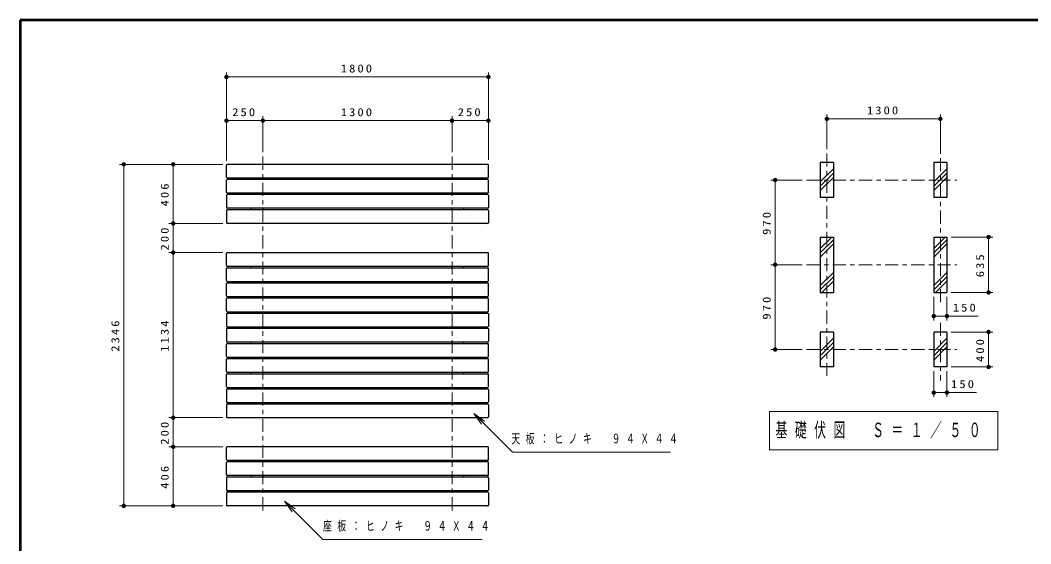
# Model space of a CAD drawing. Units: millimetres on the paper, with parts at other scales. Extents: x -365 to 10, y -38 to 257.
# Drawn here: x -365 to -133.5, y 137.1 to 257 of the extents above; entities that cross this region are included whole.
import ezdxf

# ---------------------------------------------------------------- set-up
doc = ezdxf.new("R2010")
doc.units = ezdxf.units.MM
doc.linetypes.add('USER2', pattern=[6, 3, -1, 1, -1])
doc.layers.add('LY_1', color=7, linetype='Continuous', lineweight=25)
doc.layers.add('LY_2', color=7, linetype='Continuous', lineweight=13)
doc.styles.add('ＭＳ ゴシック', font='')
doc.styles.get('ＭＳ ゴシック').set_extended_font_data('MS Gothic')

# ---------------------------------------------------------------- blocks, each defined once
blk = doc.blocks.new('filled_dot')
at = {"color": 0, "linetype": 'Continuous', "lineweight": -2, "const_width": 1.25}
blk.add_lwpolyline([(-0.625, 0, 1), (0.625, 0, 1)], format="xyb", close=True, dxfattribs=at)

msp = doc.modelspace()

# ---------------------------------------------------------------- linework, layer by layer
at = {"layer": 'LY_1', "lineweight": 13}
for p, q in [((-317.741, 224.837), (-317.741, 245.004)), ((-317.741, 244.004), (-257.741, 244.004)), ((-257.741, 235.004), (-257.741, 245.004)), ((-317.741, 225.004), (-317.741, 235.004)), ((-317.741, 234.004), (-309.408, 234.004)), ((-309.408, 226.772), (-309.408, 235.004)), ((-309.408, 234.004), (-266.074, 234.004)), ((-266.074, 226.772), (-266.074, 235.004)), ((-266.074, 234.004), (-257.741, 234.004)), ((-257.741, 225.004), (-257.741, 235.004)), ((-180.192, 227.513), (-180.192, 235.413)), ((-180.192, 234.413), (-154.192, 234.413)), ((-154.192, 226.413), (-154.192, 235.413)), ((-330.952, 224.004), (-342.268, 224.004)), ((-341.268, 145.804), (-341.268, 224.004)), ((-318.574, 224.004), (-330.952, 224.004)), ((-329.952, 210.471), (-329.952, 224.004)), ((-178.692, 222.982), (-181.692, 219.982)), ((-152.692, 222.982), (-155.692, 219.982)), ((-185.84, 220.413), (-193.038, 220.413)), ((-192.038, 201.013), (-192.038, 220.413)), ((-178.692, 221.992), (-181.692, 218.992)), ((-178.692, 221.002), (-181.692, 218.002)), ((-152.692, 221.992), (-155.692, 218.992)), ((-152.692, 221.002), (-155.692, 218.002)), ((-318.574, 210.471), (-330.952, 210.471)), ((-329.952, 203.804), (-329.952, 210.471)), ((-181.692, 204.746), (-179.075, 207.363)), ((-181.692, 203.756), (-178.692, 206.756)), ((-155.692, 204.746), (-153.075, 207.363)), ((-155.692, 203.756), (-152.692, 206.756)), ((-151.692, 207.363), (-142.145, 207.363)), ((-143.145, 207.363), (-143.145, 194.664)), ((-318.574, 203.804), (-330.952, 203.804)), ((-329.952, 166.004), (-329.952, 203.804)), ((-181.692, 202.766), (-178.692, 205.766)), ((-155.692, 202.766), (-152.692, 205.766)), ((-185.84, 201.013), (-193.038, 201.013)), ((-192.038, 181.613), (-192.038, 201.013)), ((-181.692, 196.261), (-178.692, 199.261)), ((-155.692, 196.261), (-152.692, 199.261)), ((-181.692, 195.271), (-178.692, 198.271)), ((-181.309, 194.664), (-178.692, 197.281)), ((-155.692, 195.271), (-152.692, 198.271)), ((-155.309, 194.664), (-152.692, 197.281)), ((-151.692, 194.664), (-142.145, 194.664)), ((-155.692, 193.664), (-155.692, 188.25)), ((-152.692, 193.664), (-152.692, 188.25)), ((-145.5, 189.25), (-155.692, 189.25)), ((-151.692, 185.613), (-142.145, 185.613)), ((-143.145, 185.613), (-143.145, 177.613)), ((-178.692, 184.182), (-181.692, 181.182)), ((-178.692, 183.192), (-181.692, 180.192)), ((-152.692, 184.182), (-155.692, 181.182)), ((-152.692, 183.192), (-155.692, 180.192)), ((-185.84, 181.613), (-193.038, 181.613)), ((-178.692, 182.202), (-181.692, 179.202)), ((-152.692, 182.202), (-155.692, 179.202)), ((-155.692, 176.613), (-155.692, 170.743)), ((-152.692, 176.613), (-152.692, 170.743)), ((-151.692, 177.613), (-142.145, 177.613)), ((-145.909, 171.743), (-155.692, 171.743)), ((-259.306, 164.51), (-261.073, 166.985)), ((-261.073, 166.985), (-258.599, 165.217)), ((-261.073, 166.985), (-258.952, 164.863)), ((-193.342, 167.414), (-193.342, 158.614)), ((-141.042, 167.414), (-193.342, 167.414)), ((-141.042, 158.614), (-141.042, 167.414)), ((-318.574, 166.004), (-330.952, 166.004)), ((-329.952, 159.337), (-329.952, 166.004)), ((-318.574, 159.337), (-330.952, 159.337)), ((-329.952, 145.804), (-329.952, 159.337)), ((-193.342, 158.614), (-141.042, 158.614)), ((-302.68, 144.43), (-304.448, 146.905)), ((-304.448, 146.905), (-301.973, 145.137)), ((-304.448, 146.905), (-302.326, 144.784)), ((-330.952, 145.804), (-342.268, 145.804)), ((-318.574, 145.804), (-330.952, 145.804))]:
    msp.add_line(p, q, dxfattribs=at)
at = {"layer": 'LY_1', "linetype": 'USER2', "lineweight": 13}
for p, q in [((-309.408, 225.772), (-309.408, 143.83)), ((-266.074, 225.772), (-266.074, 143.83)), ((-180.192, 226.513), (-180.192, 175.613)), ((-154.192, 225.413), (-154.192, 191.733)), ((-184.84, 220.413), (-150.414, 220.413)), ((-184.84, 201.013), (-150.414, 201.013)), ((-154.192, 187.704), (-154.192, 174.513)), ((-184.84, 181.613), (-150.414, 181.613))]:
    msp.add_line(p, q, dxfattribs=at)
at = {"layer": 'LY_1', "color": 4}
for p, q in [((-317.741, 221.037), (-317.741, 223.837)), ((-257.908, 224.004), (-317.574, 224.004)), ((-257.742, 221.037), (-257.742, 223.837)), ((-317.741, 217.571), (-317.741, 220.371)), ((-257.908, 220.871), (-317.574, 220.871)), ((-257.908, 220.537), (-317.574, 220.537)), ((-257.742, 217.571), (-257.742, 220.371)), ((-317.741, 216.904), (-317.741, 214.104)), ((-257.908, 217.404), (-317.574, 217.404)), ((-257.908, 217.071), (-317.574, 217.071)), ((-257.742, 216.904), (-257.742, 214.104)), ((-317.741, 213.437), (-317.741, 210.638)), ((-257.908, 213.937), (-317.574, 213.937)), ((-257.908, 213.604), (-317.574, 213.604)), ((-257.742, 213.437), (-257.742, 210.638)), ((-257.908, 210.471), (-317.574, 210.471)), ((-317.574, 203.804), (-257.908, 203.804)), ((-317.741, 200.837), (-317.741, 203.637)), ((-257.741, 200.837), (-257.741, 203.637)), ((-317.741, 197.371), (-317.741, 200.171)), ((-317.574, 200.671), (-257.908, 200.671)), ((-317.574, 200.337), (-257.908, 200.337)), ((-257.741, 197.371), (-257.741, 200.171)), ((-317.574, 197.204), (-257.908, 197.204)), ((-317.574, 196.871), (-257.908, 196.871)), ((-317.741, 193.904), (-317.741, 196.704)), ((-257.741, 193.904), (-257.741, 196.704)), ((-317.741, 190.437), (-317.741, 193.237)), ((-317.574, 193.737), (-257.908, 193.737)), ((-317.574, 193.404), (-257.908, 193.404)), ((-257.741, 190.437), (-257.741, 193.237)), ((-317.574, 190.271), (-257.908, 190.271)), ((-317.574, 189.937), (-257.908, 189.937)), ((-317.741, 189.771), (-317.741, 186.971)), ((-257.741, 189.771), (-257.741, 186.971)), ((-317.741, 186.304), (-317.741, 183.504)), ((-317.574, 186.804), (-257.908, 186.804)), ((-317.574, 186.471), (-257.908, 186.471)), ((-257.741, 186.304), (-257.741, 183.504)), ((-317.574, 183.337), (-257.908, 183.337)), ((-317.574, 183.004), (-257.908, 183.004)), ((-317.741, 180.037), (-317.741, 182.837)), ((-257.741, 180.037), (-257.741, 182.837)), ((-317.741, 176.571), (-317.741, 179.371)), ((-317.574, 179.871), (-257.908, 179.871)), ((-317.574, 179.537), (-257.908, 179.537)), ((-257.741, 176.571), (-257.741, 179.371)), ((-317.574, 176.404), (-257.908, 176.404)), ((-317.574, 176.071), (-257.908, 176.071)), ((-317.741, 173.104), (-317.741, 175.904)), ((-257.741, 173.104), (-257.741, 175.904)), ((-317.741, 172.437), (-317.741, 169.637)), ((-317.574, 172.937), (-257.908, 172.937)), ((-317.574, 172.604), (-257.908, 172.604)), ((-257.741, 172.437), (-257.741, 169.637)), ((-317.574, 169.471), (-257.908, 169.471)), ((-317.574, 169.137), (-257.908, 169.137)), ((-317.741, 168.971), (-317.741, 166.171)), ((-257.741, 168.971), (-257.741, 166.171)), ((-317.574, 166.004), (-257.908, 166.004)), ((-317.741, 156.371), (-317.741, 159.171)), ((-257.908, 159.337), (-317.574, 159.337)), ((-257.742, 156.371), (-257.742, 159.171)), ((-317.741, 152.904), (-317.741, 155.704)), ((-257.908, 156.204), (-317.574, 156.204)), ((-257.908, 155.871), (-317.574, 155.871)), ((-257.742, 152.904), (-257.742, 155.704)), ((-317.741, 152.237), (-317.741, 149.437)), ((-257.908, 152.737), (-317.574, 152.737)), ((-257.908, 152.404), (-317.574, 152.404)), ((-257.742, 152.237), (-257.742, 149.437)), ((-317.741, 148.771), (-317.741, 145.971)), ((-257.908, 149.271), (-317.574, 149.271)), ((-257.908, 148.937), (-317.574, 148.937)), ((-257.742, 148.771), (-257.742, 145.971)), ((-257.908, 145.804), (-317.574, 145.804))]:
    msp.add_line(p, q, dxfattribs=at)
at = {"layer": 'LY_1'}
for p, q in [((-178.692, 224.413), (-181.692, 224.413)), ((-181.692, 224.413), (-181.692, 216.413)), ((-178.692, 224.413), (-178.692, 216.413)), ((-152.692, 224.413), (-155.692, 224.413)), ((-155.692, 224.413), (-155.692, 216.413)), ((-152.692, 224.413), (-152.692, 216.413)), ((-312.074, 220.537), (-312.074, 220.871)), ((-309.333, 220.537), (-309.333, 220.871)), ((-266.15, 220.537), (-266.15, 220.871)), ((-263.408, 220.537), (-263.408, 220.871)), ((-312.074, 217.237), (-312.074, 217.404)), ((-312.074, 217.237), (-312.074, 217.071)), ((-309.333, 217.237), (-309.333, 217.404)), ((-309.333, 217.237), (-309.333, 217.071)), ((-266.15, 217.237), (-266.15, 217.404)), ((-266.15, 217.237), (-266.15, 217.071)), ((-263.408, 217.237), (-263.408, 217.404)), ((-263.408, 217.237), (-263.408, 217.071)), ((-178.692, 216.413), (-181.692, 216.413)), ((-152.692, 216.413), (-155.692, 216.413)), ((-312.074, 213.937), (-312.074, 213.604)), ((-309.333, 213.937), (-309.333, 213.604)), ((-266.15, 213.937), (-266.15, 213.604)), ((-263.408, 213.937), (-263.408, 213.604)), ((-181.692, 207.363), (-178.692, 207.363)), ((-181.692, 207.363), (-181.692, 194.664)), ((-178.692, 207.363), (-178.692, 194.664)), ((-155.692, 207.363), (-155.692, 194.664)), ((-155.692, 207.363), (-152.692, 207.363)), ((-152.692, 207.363), (-152.692, 194.664)), ((-312.074, 200.337), (-312.074, 200.671)), ((-309.333, 200.337), (-309.333, 200.671)), ((-266.149, 200.337), (-266.149, 200.671)), ((-263.408, 200.337), (-263.408, 200.671)), ((-312.074, 196.871), (-312.074, 197.204)), ((-309.333, 196.871), (-309.333, 197.204)), ((-266.149, 196.871), (-266.149, 197.204)), ((-263.408, 196.871), (-263.408, 197.204)), ((-181.692, 194.664), (-178.692, 194.664)), ((-155.692, 194.664), (-152.692, 194.664)), ((-312.074, 193.404), (-312.074, 193.737)), ((-309.333, 193.404), (-309.333, 193.737)), ((-266.149, 193.404), (-266.149, 193.737)), ((-263.408, 193.404), (-263.408, 193.737)), ((-312.074, 189.937), (-312.074, 190.271)), ((-309.333, 189.937), (-309.333, 190.271)), ((-266.149, 189.937), (-266.149, 190.271)), ((-263.408, 189.937), (-263.408, 190.271)), ((-312.074, 186.471), (-312.074, 186.804)), ((-309.333, 186.471), (-309.333, 186.804)), ((-266.149, 186.471), (-266.149, 186.804)), ((-263.408, 186.471), (-263.408, 186.804)), ((-178.692, 185.613), (-181.692, 185.613)), ((-181.692, 185.613), (-181.692, 177.613)), ((-178.692, 185.613), (-178.692, 177.613)), ((-152.692, 185.613), (-155.692, 185.613)), ((-155.692, 185.613), (-155.692, 177.613)), ((-152.692, 185.613), (-152.692, 177.613)), ((-312.074, 183.004), (-312.074, 183.337)), ((-309.333, 183.004), (-309.333, 183.337)), ((-266.149, 183.004), (-266.149, 183.337)), ((-263.408, 183.004), (-263.408, 183.337)), ((-312.074, 179.537), (-312.074, 179.871)), ((-309.333, 179.537), (-309.333, 179.871)), ((-266.149, 179.537), (-266.149, 179.871)), ((-263.408, 179.537), (-263.408, 179.871)), ((-312.074, 176.071), (-312.074, 176.404)), ((-309.333, 176.071), (-309.333, 176.404)), ((-266.149, 176.071), (-266.149, 176.404)), ((-263.408, 176.071), (-263.408, 176.404)), ((-178.692, 177.613), (-181.692, 177.613)), ((-152.692, 177.613), (-155.692, 177.613)), ((-312.074, 172.771), (-312.074, 172.937)), ((-312.074, 172.771), (-312.074, 172.604)), ((-309.333, 172.771), (-309.333, 172.937)), ((-309.333, 172.771), (-309.333, 172.604)), ((-266.149, 172.771), (-266.149, 172.937)), ((-266.149, 172.771), (-266.149, 172.604)), ((-263.408, 172.771), (-263.408, 172.937)), ((-263.408, 172.771), (-263.408, 172.604)), ((-312.074, 169.471), (-312.074, 169.137)), ((-309.333, 169.471), (-309.333, 169.137)), ((-266.149, 169.471), (-266.149, 169.137)), ((-263.408, 169.471), (-263.408, 169.137)), ((-312.074, 155.871), (-312.074, 156.204)), ((-309.333, 155.871), (-309.333, 156.204)), ((-266.15, 155.871), (-266.15, 156.204)), ((-263.408, 155.871), (-263.408, 156.204)), ((-312.074, 152.571), (-312.074, 152.737)), ((-312.074, 152.571), (-312.074, 152.404)), ((-309.333, 152.571), (-309.333, 152.737)), ((-309.333, 152.571), (-309.333, 152.404)), ((-266.15, 152.571), (-266.15, 152.737)), ((-266.15, 152.571), (-266.15, 152.404)), ((-263.408, 152.571), (-263.408, 152.737)), ((-263.408, 152.571), (-263.408, 152.404)), ((-312.074, 149.271), (-312.074, 148.937)), ((-309.333, 149.271), (-309.333, 148.937)), ((-266.15, 149.271), (-266.15, 148.937)), ((-263.408, 149.271), (-263.408, 148.937))]:
    msp.add_line(p, q, dxfattribs=at)
at = {"layer": 'LY_1', "lineweight": 13}
for points in [[(-261.073, 166.985), (-252.183, 158.094), (-216.013, 158.094)], [(-304.448, 146.905), (-295.661, 138.118), (-259.173, 138.118)]]:
    msp.add_lwpolyline(points, dxfattribs=at)
at = {"layer": 'LY_1', "color": 4}
for centre, start, end in [((-317.574, 223.837), 90, 180), ((-257.908, 223.837), 360, 90), ((-317.574, 221.037), 180, 270), ((-317.574, 220.371), 90, 180), ((-257.908, 221.037), 270, 0), ((-257.908, 220.371), 360, 90), ((-317.574, 217.571), 180, 270), ((-317.574, 216.904), 90, 180), ((-257.908, 217.571), 270, 0), ((-257.908, 216.904), 360, 90), ((-317.574, 214.104), 180, 270), ((-317.574, 213.437), 90, 180), ((-257.908, 214.104), 270, 0), ((-257.908, 213.437), 360, 90), ((-317.574, 210.638), 180, 270), ((-257.908, 210.638), 270, 0), ((-317.574, 203.637), 90, 180), ((-257.908, 203.637), 0, 90), ((-317.574, 200.837), 179.99999, 270), ((-317.574, 200.171), 90, 180), ((-257.908, 200.837), 270, 0), ((-257.908, 200.171), 0, 90), ((-317.574, 197.371), 179.99999, 270), ((-317.574, 196.704), 90, 180), ((-257.908, 197.371), 270, 0), ((-257.908, 196.704), 0, 90), ((-317.574, 193.904), 179.99999, 270), ((-317.574, 193.237), 90, 180), ((-257.908, 193.904), 270, 0), ((-257.908, 193.237), 0, 90), ((-317.574, 190.437), 179.99999, 270), ((-317.574, 189.771), 90, 180), ((-257.908, 190.437), 270, 0), ((-257.908, 189.771), 0, 90), ((-317.574, 186.971), 179.99999, 270), ((-317.574, 186.304), 90, 180), ((-257.908, 186.971), 270, 0), ((-257.908, 186.304), 0, 90), ((-317.574, 183.504), 179.99999, 270), ((-317.574, 182.837), 90, 180), ((-257.908, 183.504), 270, 0), ((-257.908, 182.837), 0, 90), ((-317.574, 180.037), 179.99999, 270), ((-317.574, 179.371), 90, 180), ((-257.908, 180.037), 270, 0), ((-257.908, 179.371), 0, 90), ((-317.574, 176.571), 179.99999, 270), ((-317.574, 175.904), 90, 180), ((-257.908, 176.571), 270, 0), ((-257.908, 175.904), 0, 90), ((-317.574, 173.104), 179.99999, 270), ((-317.574, 172.437), 90, 180), ((-257.908, 173.104), 270, 0), ((-257.908, 172.437), 0, 90), ((-317.574, 169.637), 179.99999, 270), ((-317.574, 168.971), 90, 180), ((-257.908, 169.637), 270, 0), ((-257.908, 168.971), 0, 90), ((-317.574, 166.171), 179.99999, 270), ((-257.908, 166.171), 270, 0), ((-317.574, 159.171), 90, 180), ((-257.908, 159.171), 360, 90), ((-317.574, 156.371), 180, 270), ((-317.574, 155.704), 90, 180), ((-257.908, 156.371), 270, 0), ((-257.908, 155.704), 360, 90), ((-317.574, 152.904), 180, 270), ((-257.908, 152.904), 270, 0), ((-317.574, 152.237), 90, 180), ((-257.908, 152.237), 360, 90), ((-317.574, 149.437), 180, 270), ((-317.574, 148.771), 90, 180), ((-257.908, 149.437), 270, 0), ((-257.908, 148.771), 360, 90), ((-317.574, 145.971), 180, 270), ((-257.908, 145.971), 270, 0)]:
    msp.add_arc(centre, 0.167, start, end, dxfattribs=at)
at = {"layer": 'LY_2', "lineweight": 50}
for p, q in [((0, 257), (-365, 257)), ((-365, 257), (-365, 0))]:
    msp.add_line(p, q, dxfattribs=at)

# ---------------------------------------------------------------- block references
at = {"layer": 'LY_1', "lineweight": 13, "xscale": 0.4, "yscale": 0.4}
for p in [(-317.741, 244.004), (-317.741, 234.004), (-180.192, 234.413), (-155.692, 189.25), (-155.692, 171.743)]:
    msp.add_blockref('filled_dot', p, dxfattribs=at)
for p, rotation in [((-257.741, 244.004), 180), ((-309.408, 234.004), 180), ((-266.074, 234.004), 180), ((-257.741, 234.004), 180), ((-154.192, 234.413), 180), ((-341.268, 224.004), 270), ((-329.952, 224.004), 270), ((-192.038, 220.413), 270), ((-329.952, 210.471), 90), ((-329.952, 210.471), 270), ((-143.145, 207.363), 270), ((-329.952, 203.804), 90), ((-329.952, 203.804), 270), ((-192.038, 201.013), 90), ((-192.038, 201.013), 270), ((-143.145, 194.664), 90), ((-152.692, 189.25), 180), ((-143.145, 185.613), 270), ((-192.038, 181.613), 90), ((-143.145, 177.613), 90), ((-152.692, 171.743), 180), ((-329.952, 166.004), 90), ((-329.952, 166.004), 270), ((-329.952, 159.337), 90), ((-329.952, 159.337), 270), ((-341.268, 145.804), 90), ((-329.952, 145.804), 90)]:
    msp.add_blockref('filled_dot', p, dxfattribs=dict(at, rotation=rotation))

# ---------------------------------------------------------------- texts
at = {"layer": 'LY_1', "style": 'ＭＳ ゴシック'}
for s, insert, char_height, attachment_point in [('\\T1.33;\\W1.15;1800', (-287.741, 245.004), 1.833, 8), ('\\T1.33;\\W1.15;250', (-313.574, 235.004), 1.833, 8), ('\\T1.33;\\W1.15;1300', (-287.741, 235.004), 1.833, 8), ('\\T1.33;\\W1.15;250', (-261.908, 235.004), 1.833, 8), ('\\T1.33;\\W1.15;1300', (-167.192, 235.413), 1.833, 8), ('\\T1.33;\\W1.15;150', (-148.468, 190.25), 1.833, 8), ('\\T1.33;\\W1.15;150', (-148.878, 172.743), 1.833, 8), ('\\T1.64;\\W0.6;基礎伏図\u3000Ｓ＝１／５０', (-191.942, 163.014), 3.299, 4), ('\\T1.64;\\W0.65;天板：ヒノキ\u3000９４Ｘ４４', (-252.461, 161.094), 2.199, 4), ('\\T1.64;\\W0.65;座板：ヒノキ\u3000９４Ｘ４４', (-295.621, 141.118), 2.199, 4)]:
    msp.add_mtext(s, dxfattribs=dict(at, insert=insert, char_height=char_height, attachment_point=attachment_point))
at = {"layer": 'LY_1', "char_height": 1.833, "attachment_point": 8, "rotation": 90, "style": 'ＭＳ ゴシック'}
for s, insert in [('\\T1.33;\\W1.15;406', (-330.952, 217.237)), ('\\T1.33;\\W1.15;970', (-193.038, 210.713)), ('\\T1.33;\\W1.15;200', (-330.952, 207.137)), ('\\T1.33;\\W1.15;635', (-144.145, 201.013)), ('\\T1.33;\\W1.15;970', (-193.038, 191.313)), ('\\T1.33;\\W1.15;2346', (-342.268, 184.904)), ('\\T1.33;\\W1.15;1134', (-330.952, 184.904)), ('\\T1.33;\\W1.15;400', (-144.145, 181.613)), ('\\T1.33;\\W1.15;200', (-330.952, 162.671)), ('\\T1.33;\\W1.15;406', (-330.952, 152.571))]:
    msp.add_mtext(s, dxfattribs=dict(at, insert=insert))

doc.saveas('drawing.dxf')
